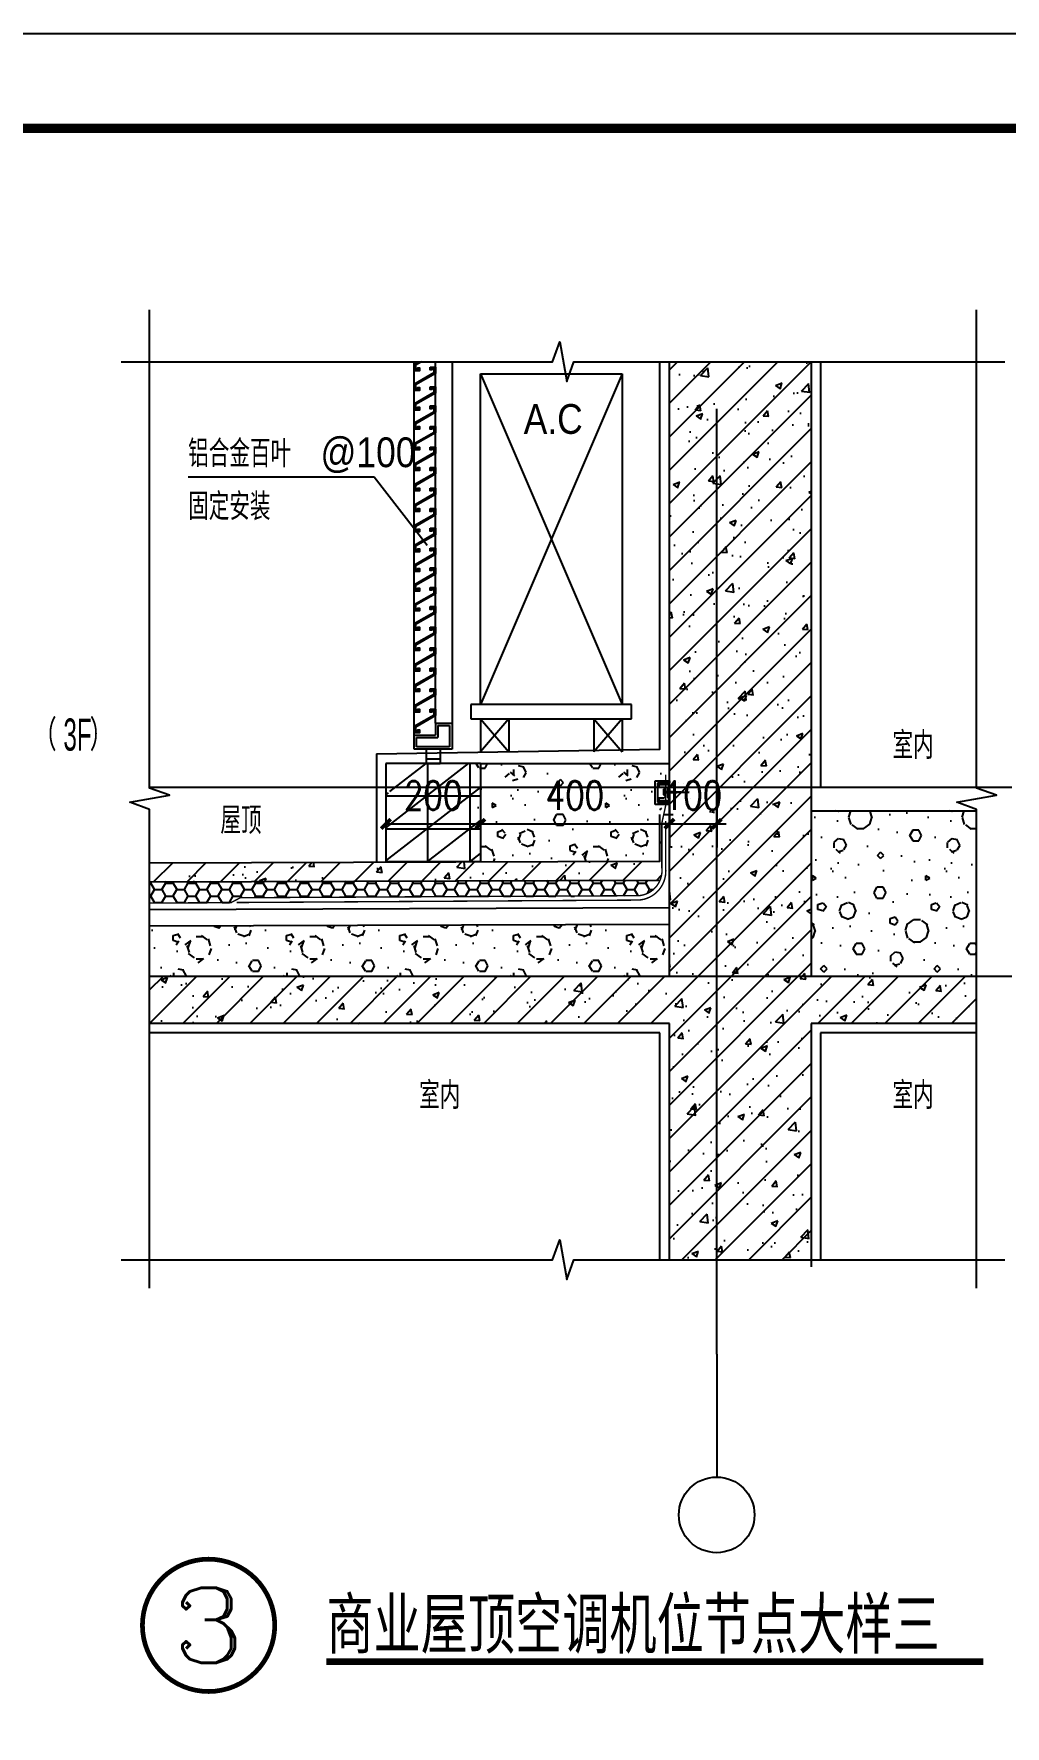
# Model space of a CAD drawing. Extents: x 718358 to 1668613, y -348838 to -159582.
# Drawn here: x 891777 to 893832, y -340538 to -336958 of the extents above; entities that cross this region are included whole.
import ezdxf
from ezdxf.enums import TextEntityAlignment as Align

# ---------------------------------------------------------------- set-up
doc = ezdxf.new("R2010")
doc.units = 0
doc.header["$LTSCALE"] = 1000
doc.linetypes.add('DASH', pattern=[0.35, 0.25, -0.1])
doc.linetypes.add('DOTE', pattern=[2.42, 2, -0.2, 0.02, -0.2])
for name, color, linetype in [('AXIS_TEXT', 7, 'Continuous'), ('PUB_TEXT', 10, 'Continuous'), ('建-可见线', 7, 'Continuous'), ('建-图例填充', 251, 'Continuous'), ('建-图框', 4, 'Continuous'), ('建-墙体', 2, 'Continuous'), ('建-尺寸', 73, 'Continuous'), ('建-引出', 3, 'Continuous'), ('建-房间名', 7, 'Continuous'), ('建-柱子', 6, 'Continuous'), ('建-空调及空调洞', 70, 'Continuous'), ('建-符号', 3, 'Continuous'), ('建-符号说明', 7, 'Continuous'), ('建-轴标', 3, 'Continuous'), ('建-轴网', 14, 'DOTE'), ('建-门窗', 4, 'Continuous')]:
    doc.layers.add(name, color=color, linetype=linetype)
doc.styles.add('_TCH_DIM', font='gt单线西文.shx', dxfattribs={"width": 0.8, "bigfont": 'gt单线中文.shx'})
doc.styles.add('_TCH_LABEL', font='COMPLEX', dxfattribs={"bigfont": 'GBCBIG'})
doc.styles.add('_TCH_SPACE', font='gt单线西文.shx', dxfattribs={"width": 0.8, "height": 5, "bigfont": 'gt单线中文.shx'})
doc.styles.add('COMPLEX', font='COMPLEX')
doc.styles.add('DIM_FONT', font='SIMPLEX.shx', dxfattribs={"width": 0.8, "bigfont": 'GBCBIG.shx'})
doc.styles.add('黑体字', font='simhei.ttf', dxfattribs={"width": 0.7})
doc.dimstyles.new('DIMN20', dxfattribs={"dimscale": 0.2, "dimtxt": 300, "dimasz": 100, "dimexe": 250, "dimexo": 300, "dimgap": 150, "dimtad": 1, "dimdec": 0, "dimzin": 0, "dimdsep": 46, "dimtxsty": 'DIM_FONT', "dimblk": 'ARCHTICK', "dimcen": 0.09, "dimdle": 1, "dimclrt": 7, "dimazin": 2, "dimtfac": 1, "dimtdec": 0, "dimtix": 1, "dimtmove": 2, "dimatfit": 3, "dimldrblk": 'ARCHTICK', "dimfxl": 1, "dimtolj": 1, "dimtzin": 0, "dimarcsym": 0})

# ---------------------------------------------------------------- blocks, each defined once
blk = doc.blocks.new('A$C1EB8728C')
for p, q in [((71.6, 50), (41.7, 50)), ((41.7, 50), (41.7, 45)), ((41.7, 45), (66.6, 45)), ((42.1, 36.6), (42.1, 41.6)), ((42.1, 41.6), (63.8, 41.6)), ((42.3, 36.6), (42.1, 36.6)), ((63.8, 36.6), (55.3, 36.6)), ((63.8, 41.6), (63.8, 36.6)), ((66.6, 45), (66.6, 5)), ((71.6, 0), (71.6, 50)), ((41.7, 5), (41.7, 0)), ((66.6, 5), (41.7, 5)), ((41.7, 0), (71.6, 0)), ((42.1, 8), (42.1, 13)), ((42.1, 13), (42.3, 13)), ((63.8, 8), (42.1, 8)), ((45.3, 16), (45.3, 33.6)), ((50.3, 31.6), (50.3, 18)), ((52.1, 32.1), (53.8, 32.1)), ((52.1, 20), (52.1, 32.1)), ((53.8, 20), (52.1, 20)), ((53.8, 32.1), (53.8, 20)), ((55.3, 13), (63.8, 13)), ((63.8, 13), (63.8, 8))]:
    blk.add_line(p, q)
at = {"ltscale": 0.0001}
for p in [(52.1, 27.8), (52.1, 24.2)]:
    blk.add_line(p, (0, 26), dxfattribs=at)
for centre, radius, start, end in [((42.3, 33.6), 3, 0, 90), ((55.3, 31.6), 5, 90, 180), ((42.3, 16), 3, 270, 0), ((55.3, 18), 5, 180, 270)]:
    blk.add_arc(centre, radius, start, end)
blk = doc.blocks.new('A$C79397209')
at = {"layer": '建-空调及空调洞'}
for p, q in [((0, 0), (-300, -700)), ((-300, 0), (0, -700)), ((-300, 0), (0, 0)), ((-300, -700), (-300, 0)), ((0, 0), (0, -700)), ((-320, -700), (-320, -730)), ((20, -700), (-320, -700)), ((0, -700), (-300, -700)), ((20, -730), (20, -700)), ((-320, -730), (20, -730)), ((-240, -730), (-300, -800)), ((-300, -730), (-240, -800)), ((-300, -730), (-300, -800)), ((-240, -730), (-240, -800)), ((-60, -730), (0, -800)), ((-60, -730), (-59.9, -800)), ((0, -730), (-59.9, -800)), ((0, -730), (0, -800))]:
    blk.add_line(p, q, dxfattribs=at)
at = {"layer": '建-空调及空调洞', "style": '_TCH_DIM', "width": 0.888889}
blk.add_text('A.C', height=63, dxfattribs=at).set_placement((-208.3, -127.2))
blk = doc.blocks.new('A$C3DF852A5')
for p, q in [((0, 60), (0, 850)), ((45, 85), (45, 850)), ((80, 850), (80, 85)), ((45, 85), (80, 85)), ((45, 85), (45, 60)), ((50, 80), (75, 80)), ((50, 80), (50, 55)), ((75, 80), (75, 35)), ((80, 85), (80, 30)), ((0, 30), (0, 60)), ((0, 60), (45, 60)), ((5, 35), (5, 55)), ((5, 55), (50, 55)), ((80, 30), (0, 30)), ((75, 35), (5, 35)), ((25, 30), (25, 0)), ((25, 10), (55, 10)), ((55, 30), (55, 0)), ((25, 0), (55, 0))]:
    blk.add_line(p, q)
blk.add_lwpolyline([(15.6, 850), (3, 842.7), (3, 834), (8, 834), (8, 837), (11, 837), (11, 831), (0, 831), (0, 844.5), (9.6, 850)])
for points in [[(34, 838.7), (45, 838.7), (45, 825.2), (3, 801), (3, 792.3), (8, 792.3), (8, 795.3), (11, 795.3), (11, 789.3), (0, 789.3), (0, 802.7), (42, 827), (42, 835.7), (37, 835.7), (37, 832.7), (34, 832.7)], [(34, 797), (45, 797), (45, 783.5), (3, 759.3), (3, 750.6), (8, 750.6), (8, 753.6), (11, 753.6), (11, 747.6), (0, 747.6), (0, 761), (42, 785.3), (42, 794), (37, 794), (37, 791), (34, 791)], [(34, 756.4), (45, 756.4), (45, 743), (3, 718.7), (3, 710), (8, 710), (8, 713), (11, 713), (11, 707), (0, 707), (0, 720.4), (42, 744.7), (42, 753.4), (37, 753.4), (37, 750.4), (34, 750.4)], [(34, 713), (45, 713), (45, 699.5), (3, 675.3), (3, 666.5), (8, 666.5), (8, 669.5), (11, 669.5), (11, 663.5), (0, 663.5), (0, 677), (42, 701.3), (42, 710), (37, 710), (37, 707), (34, 707)], [(34, 669.5), (45, 669.5), (45, 656.1), (3, 631.8), (3, 623.1), (8, 623.1), (8, 626.1), (11, 626.1), (11, 620.1), (0, 620.1), (0, 633.6), (42, 657.8), (42, 666.5), (37, 666.5), (37, 663.5), (34, 663.5)], [(34, 626.1), (45, 626.1), (45, 612.6), (3, 588.4), (3, 579.6), (8, 579.6), (8, 582.6), (11, 582.6), (11, 576.6), (0, 576.6), (0, 590.1), (42, 614.4), (42, 623.1), (37, 623.1), (37, 620.1), (34, 620.1)], [(34, 582.6), (45, 582.6), (45, 569.2), (3, 544.9), (3, 536.2), (8, 536.2), (8, 539.2), (11, 539.2), (11, 533.2), (0, 533.2), (0, 546.7), (42, 570.9), (42, 579.6), (37, 579.6), (37, 576.6), (34, 576.6)], [(34, 539.2), (45, 539.2), (45, 525.7), (3, 501.5), (3, 492.8), (8, 492.8), (8, 495.8), (11, 495.8), (11, 489.8), (0, 489.8), (0, 503.2), (42, 527.5), (42, 536.2), (37, 536.2), (37, 533.2), (34, 533.2)], [(34, 497.5), (45, 497.5), (45, 484), (3, 459.8), (3, 451), (8, 451), (8, 454), (11, 454), (11, 448), (0, 448), (0, 461.5), (42, 485.8), (42, 494.5), (37, 494.5), (37, 491.5), (34, 491.5)], [(34, 455.8), (45, 455.8), (45, 442.3), (3, 418.1), (3, 409.3), (8, 409.3), (8, 412.3), (11, 412.3), (11, 406.3), (0, 406.3), (0, 419.8), (42, 444), (42, 452.8), (37, 452.8), (37, 449.8), (34, 449.8)], [(34, 414.1), (45, 414.1), (45, 400.6), (3, 376.3), (3, 367.6), (8, 367.6), (8, 370.6), (11, 370.6), (11, 364.6), (0, 364.6), (0, 378.1), (42, 402.3), (42, 411.1), (37, 411.1), (37, 408.1), (34, 408.1)], [(34, 372.3), (45, 372.3), (45, 358.9), (3, 334.6), (3, 325.9), (8, 325.9), (8, 328.9), (11, 328.9), (11, 322.9), (0, 322.9), (0, 336.4), (42, 360.6), (42, 369.3), (37, 369.3), (37, 366.3), (34, 366.3)], [(34, 331.8), (45, 331.8), (45, 318.3), (3, 294.1), (3, 285.3), (8, 285.3), (8, 288.3), (11, 288.3), (11, 282.3), (0, 282.3), (0, 295.8), (42, 320), (42, 328.8), (37, 328.8), (37, 325.8), (34, 325.8)], [(34, 288.3), (45, 288.3), (45, 274.9), (3, 250.6), (3, 241.9), (8, 241.9), (8, 244.9), (11, 244.9), (11, 238.9), (0, 238.9), (0, 252.3), (42, 276.6), (42, 285.3), (37, 285.3), (37, 282.3), (34, 282.3)], [(34, 244.9), (45, 244.9), (45, 231.4), (3, 207.2), (3, 198.4), (8, 198.4), (8, 201.4), (11, 201.4), (11, 195.4), (0, 195.4), (0, 208.9), (42, 233.1), (42, 241.9), (37, 241.9), (37, 238.9), (34, 238.9)], [(34, 201.4), (45, 201.4), (45, 188), (3, 163.7), (3, 155), (8, 155), (8, 158), (11, 158), (11, 152), (0, 152), (0, 165.5), (42, 189.7), (42, 198.4), (37, 198.4), (37, 195.4), (34, 195.4)], [(34, 158), (45, 158), (45, 144.5), (3, 120.3), (3, 111.5), (8, 111.5), (8, 114.5), (11, 114.5), (11, 108.5), (0, 108.5), (0, 122), (42, 146.3), (42, 155), (37, 155), (37, 152), (34, 152)], [(34, 114.5), (45, 114.5), (45, 101.1), (3, 76.8), (3, 68.1), (8, 68.1), (8, 71.1), (11, 71.1), (11, 65.1), (0, 65.1), (0, 78.6), (42, 102.8), (42, 111.5), (37, 111.5), (37, 108.5), (34, 108.5)]]:
    blk.add_lwpolyline(points, close=True)
blk = doc.blocks.new('_AXISO')
blk.add_circle((0, 0), 0.5)
at = {"layer": 'AXIS_TEXT', "style": 'COMPLEX', "width": 1.041667}
blk.add_attdef('A', text='', height=0.56, dxfattribs=at).set_placement((-0.25, -0.28), (0.25, -0.28), align=Align.FIT)
blk = doc.blocks.new('_ArchTick')
at = {"color": 0, "linetype": 'ByBlock', "const_width": 0.4}
blk.add_lwpolyline([(-0.5, -0.5), (0.5, 0.5)], dxfattribs=at)
blk = doc.blocks.new('*D3432')
at = {"layer": 'Defpoints', "color": 0, "transparency": 16777216}
for p in [(892521.5, -338494.9), (892721.5, -338494.9), (892721.5, -338629.2)]:
    blk.add_point(p, dxfattribs=at)
at = {"layer": '建-尺寸', "color": 0, "lineweight": -2, "transparency": 16777216}
for p, q in [((892521.5, -338554.9), (892521.5, -338679.2)), ((892721.5, -338554.9), (892721.5, -338679.2)), ((892521.3, -338629.2), (892721.7, -338629.2))]:
    blk.add_line(p, q, dxfattribs=at)
at = {"layer": '建-尺寸', "color": 0, "lineweight": -2, "transparency": 16777216, "xscale": 20, "yscale": 20, "zscale": 20, "rotation": 180}
blk.add_blockref('_ArchTick', (892521.5, -338629.2), dxfattribs=at)
at = {"layer": '建-尺寸', "color": 0, "lineweight": -2, "transparency": 16777216, "xscale": 20, "yscale": 20, "zscale": 20}
blk.add_blockref('_ArchTick', (892721.5, -338629.2), dxfattribs=at)
at = {"layer": '建-尺寸', "color": 7, "transparency": 16777216, "insert": (892621.5, -338569.2), "char_height": 60, "attachment_point": 5, "style": 'DIM_FONT'}
blk.add_mtext('\\A1;200', dxfattribs=at)
blk = doc.blocks.new('*D3433')
at = {"layer": 'Defpoints', "color": 0, "transparency": 16777216}
for p in [(892721.5, -338494.9), (893121.5, -338494.9), (893121.5, -338629.2)]:
    blk.add_point(p, dxfattribs=at)
at = {"layer": '建-尺寸', "color": 0, "lineweight": -2, "transparency": 16777216}
for p, q in [((892721.5, -338554.9), (892721.5, -338679.2)), ((893121.5, -338554.9), (893121.5, -338679.2)), ((892721.3, -338629.2), (893121.7, -338629.2))]:
    blk.add_line(p, q, dxfattribs=at)
at = {"layer": '建-尺寸', "color": 0, "lineweight": -2, "transparency": 16777216, "xscale": 20, "yscale": 20, "zscale": 20, "rotation": 180}
blk.add_blockref('_ArchTick', (892721.5, -338629.2), dxfattribs=at)
at = {"layer": '建-尺寸', "color": 0, "lineweight": -2, "transparency": 16777216, "xscale": 20, "yscale": 20, "zscale": 20}
blk.add_blockref('_ArchTick', (893121.5, -338629.2), dxfattribs=at)
at = {"layer": '建-尺寸', "color": 7, "transparency": 16777216, "insert": (892921.5, -338569.2), "char_height": 60, "attachment_point": 5, "style": 'DIM_FONT'}
blk.add_mtext('\\A1;400', dxfattribs=at)
blk = doc.blocks.new('*D3434')
at = {"layer": 'Defpoints', "color": 0, "transparency": 16777216}
for p in [(893121.5, -338494.9), (893221.5, -338494.9), (893221.5, -338629.2)]:
    blk.add_point(p, dxfattribs=at)
at = {"layer": '建-尺寸', "color": 0, "lineweight": -2, "transparency": 16777216}
for p, q in [((893121.5, -338554.9), (893121.5, -338679.2)), ((893221.5, -338554.9), (893221.5, -338679.2)), ((893121.5, -338629.2), (893101.5, -338629.2)), ((893121.5, -338629.2), (893221.5, -338629.2)), ((893221.5, -338629.2), (893241.5, -338629.2))]:
    blk.add_line(p, q, dxfattribs=at)
at = {"layer": '建-尺寸', "color": 0, "lineweight": -2, "transparency": 16777216, "xscale": 20, "yscale": 20, "zscale": 20}
blk.add_blockref('_ArchTick', (893121.5, -338629.2), dxfattribs=at)
at = {"layer": '建-尺寸', "color": 0, "lineweight": -2, "transparency": 16777216, "xscale": 20, "yscale": 20, "zscale": 20, "rotation": 180}
blk.add_blockref('_ArchTick', (893221.5, -338629.2), dxfattribs=at)
at = {"layer": '建-尺寸', "color": 7, "transparency": 16777216, "insert": (893171.5, -338569.2), "char_height": 60, "attachment_point": 5, "style": 'DIM_FONT'}
blk.add_mtext('\\A1;100', dxfattribs=at)

msp = doc.modelspace()

# ---------------------------------------------------------------- hatches: boundary and pattern name
at = {"layer": '建-图例填充'}
h = msp.add_hatch(dxfattribs=at)
h.set_pattern_fill('钢筋混凝土', color=256, scale=20, style=0)
h.set_pattern_definition([(45, (0, 0), (-35.355339, 35.355339), []), (50, (0, 0), (143.452037, -12.550427), [15, -165]), (355, (0, 0), (-27.750267, 150.438427), [12, -132]), (100.4514, (11.95, -1.05), (115.701876, 137.887908), [12.748038, -140.228422]), (46.1842, (0, 40), (213.44821, -33.103803), [22.5, -247.5]), (96.6356, (17.79, 37.24), (186.93254, 194.823574), [19.12206, -210.3426]), (351.1842, (0, 40), (186.93239, 194.82372), [18, -198]), (21, (20, 30), (119.38141, -80.523778), [15, -165]), (326, (20, 30), (48.663066, 145.03001), [12, -132]), (71.4514, (29.95, 23.29), (168.044526, 64.5061), [12.748038, -140.228422]), (37.5, (0, 0), (2.431971, 66.5787708), [0, -130.4, 0, -134, 0, -132.5]), (7.5, (0, 0), (52.6139075, 78.8823424), [0, -76.4, 0, -127.4, 0, -50.5]), (327.5, (-44.6, 0), (106.7644872, -4.5109743), [0, -50, 0, -156, 0, -207]), (317.5, (-64.6, 0), (116.637234, 20.0209965), [0, -65, 0, -103.6, 0, -147])])
h.paths.add_polyline_path([(893421.5, -337651.4), (893121.5, -337651.4), (893121.5, -338951.4), (892021.5, -338951.4), (892021.5, -339051.4), (893121.5, -339051.4), (893121.5, -339551.4), (893421.5, -339551.4), (893421.5, -339051.4), (893771.5, -339051.4), (893771.5, -338951.4), (893421.5, -338951.4)])
h = msp.add_hatch(dxfattribs=at)
h.set_pattern_fill('空心砖', color=256, scale=20, style=0)
h.set_pattern_definition([(0, (0, -50), (0, 70), []), (37.875, (80, -50), (-33.9230555, 43.6153314), []), (90, (80, -50), (-90, 6e-15), [])])
h.paths.add_polyline_path([(892521.5, -338709.9), (892721.5, -338709.3), (892721.5, -338501.4), (892521.5, -338501.4), (892521.5, -338560.6), (892563.1, -338562), (892521.5, -338563.5)])
h = msp.add_hatch(dxfattribs=at)
h.set_pattern_fill('加气混凝土', color=256, scale=20, style=0)
h.set_pattern_definition([(0, (62.8, -123.2), (120, 240), [0, -240]), (0, (-77.6, -155.6), (120, 240), [0, -240]), (0, (0.4, -158), (120, 240), [0, -240]), (0, (85.6, -87.2), (120, 240), [0, -240]), (0, (-14, -170), (120, 240), [0, -240]), (0, (109.6, 64), (120, 240), [0, -240]), (0, (36.4, 44.8), (120, 240), [0, -240]), (0, (74.8, 14.8), (120, 240), [0, -240]), (0, (-120.8, 10), (120, 240), [0, -240]), (0, (-3.2, -0.8), (120, 240), [0, -240]), (0, (-48.8, -62), (120, 240), [0, -240]), (0, (-46.4, -152), (120, 240), [0, -240]), (0, (43.6, -161.6), (120, 240), [0, -240]), (0, (109.6, -56), (120, 240), [0, -240]), (0, (-114.8, -93.2), (120, 240), [0, -240]), (0, (-94.4, -52.4), (120, 240), [0, -240]), (0, (-0.8, -69.2), (120, 240), [0, -240]), (0, (-34.4, -104), (120, 240), [0, -240]), (0, (-53.6, -24.8), (120, 240), [0, -240]), (0, (-23.6, 65.2), (120, 240), [0, -240]), (0, (-105.2, -143.6), (120, 240), [0, -240]), (0, (26.8, 16), (120, 240), [0, -240]), (0, (-84.8, 19.6), (120, 240), [0, -240]), (0, (-104, 50.8), (120, 240), [0, -240]), (130.601294, (94.859, -11.143), (-599.99999337, 720.00000315), [10.53662, -4414.8444]), (18.434949, (77.716, -6.57), (599.9999978, 239.9999982), [10.842096, -1507.05116]), (90, (77.72, -16.86), (120, 240), [10.285714, -469.71426]), (161.565051, (88.002, -20.286), (-600.000003, 239.9999821), [10.842096, -1507.05116]), (53.1301023, (88, -20.286), (120.0000002, 240), [11.42857, -1188.5714]), (135, (97.145, -142.57), (-120.0000145, 239.999984), [9.697464, -669.12504]), (45, (83.43, -142.57), (119.999999, 239.999999), [9.697464, -669.12504]), (135, (90.29, -149.43), (-120.0000145, 239.999984), [9.697464, -669.12504]), (45, (90.29, -149.43), (119.999999, 239.999999), [9.697464, -669.12504]), (116.56505, (-18.28, 18.57), (-2e-05, 479.999987), [12.77753, -255.5506]), (180, (-24, 30), (-120, 240), [13.714286, -226.2857]), (63.43495, (-43.43, 18.57), (1e-06, 480), [12.77753, -255.5506]), (116.56505, (-37.71, 7.14), (-2e-05, 479.999987), [12.77753, -255.5506]), (0, (-37.71, 7.14), (120, 240), [13.714286, -226.2857]), (63.43495, (-24, 7.14), (1e-06, 480), [12.77753, -255.5506]), (107.102728, (72.002, -62.571), (-359.99998624, 1200.00000194), [15.54454, -6513.161]), (143.972626, (67.43, -47.714), (-2279.9999711, 1679.9999981), [15.54454, -3248.808]), (180, (54.86, -38.57), (-120, 240), [14.85714, -225.14284]), (36.0273733, (27.43, -47.714), (2279.99998315, 1679.9999819), [15.54454, -3248.808]), (71.565051, (22.86, -61.43), (360.0000018, 1199.999998), [14.456126, -1503.43712]), (107.102728, (27.431, -76.286), (-359.99998624, 1200.00000194), [15.54454, -6513.161]), (143.972626, (40.002, -85.429), (-2279.9999711, 1679.9999981), [15.54454, -3248.808]), (0, (40, -85.43), (120, 240), [14.85714, -225.14284]), (36.0273733, (54.86, -85.429), (2279.99998315, 1679.9999819), [15.54454, -3248.808]), (71.565051, (67.43, -76.286), (360.0000018, 1199.999998), [14.456126, -1503.43712]), (150.255118, (74.288, 49.43), (-360.00000085, 239.999997), [9.21401, -1925.72784]), (90, (66.29, 44.86), (120, 240), [9.14286, -470.8571]), (29.7448813, (66.288, 44.857), (360.0000002, 239.9999989), [9.21401, -1925.72784]), (116.56505, (18.29, -120.86), (-2e-05, 479.999987), [12.77753, -255.5506]), (168.690067, (12.573, -109.429), (-1080.0000008, 239.999994), [11.6549, -2435.8742]), (41.1859251, (-7.998, -115.143), (2999.99998182, 2639.99997692), [12.14874, -5090.3208]), (90, (-8, -126.57), (120, 240), [11.42857, -468.5714]), (138.814074, (1.145, -134.571), (-2999.99994668, 2640.00001681), [12.14874, -5090.3208]), (16.6992442, (1.145, -134.571), (3959.9999702, 1199.99998743), [11.93178, -4999.415]), (60.9453959, (12.573, -131.143), (119.99999968, 239.99999788), [11.766434, -4930.1358]), (109.983106, (-82.284, -20.286), (-600.00000226, 1679.99999555), [13.3768, -5604.879]), (155.556045, (-86.855, -7.714), (-1560.00000595, 719.99998504), [13.809194, -5786.0526]), (24.4439547, (-111.998, -7.714), (1560.00000078, 719.99999654), [13.809194, -5786.0526]), (70.0168934, (-116.569, -20.286), (600.00000181, 1679.99999583), [13.3768, -5604.879]), (109.983106, (-111.998, -32.857), (-600.00000226, 1679.99999555), [13.3768, -5604.879]), (160.016893, (-99.426, -37.429), (-600.00000035, 239.99998907), [13.3768, -2795.751]), (19.9831065, (-99.426, -37.429), (599.9999967, 239.9999996), [13.3768, -2795.751]), (70.0168934, (-86.855, -32.857), (600.00000181, 1679.99999583), [13.3768, -5604.879]), (122.005383, (6.86, -42), (-120.0000161, 239.99998775), [10.78169, -2253.3736]), (18.434949, (-9.14, -36.286), (599.9999978, 239.9999982), [10.842096, -1507.05116]), (90, (-9.14, -46.57), (120, 240), [10.285714, -469.71426]), (161.565051, (1.145, -50), (-600.000003, 239.9999821), [10.842096, -1507.05116]), (54.4623222, (1.145, -50), (839.99999878, 1199.9999982), [9.83123, -4119.2846]), (116.56505, (-62.86, -100.29), (-2e-05, 479.999987), [12.77753, -255.5506]), (180, (-68.57, -88.86), (-120, 240), [12.57143, -227.42856]), (59.0362434, (-87.998, -100.286), (120.0000004, 239.99999884), [13.32789, -2785.5288]), (120.963756, (-81.14, -111.714), (-120.0000164, 239.999989), [13.32789, -2785.5288]), (0, (-81.14, -111.71), (120, 240), [12.57143, -227.42856]), (63.43495, (-68.57, -111.71), (1e-06, 480), [12.77753, -255.5506])])
h.paths.add_polyline_path([(893111.2, -338601.4), (893113.5, -338591), (893113.5, -338588.1), (893091.6, -338588.1), (893091.6, -338538.1), (893113.5, -338538.1), (893113.5, -338524.9), (893113.5, -338501.4), (892713.5, -338501.4), (892713.5, -338601.4)])
h.paths.add_polyline_path([(892713.5, -338709.3), (893101.5, -338708), (893101.5, -338609.6), (893109.4, -338609.6), (893111.2, -338601.4), (892713.5, -338601.4)])
h = msp.add_hatch(dxfattribs=at)
h.set_pattern_fill('钢筋混凝土', color=256, scale=20, style=0)
h.set_pattern_definition([(45, (-8, 0), (-35.355339, 35.355339), []), (50, (-8, 0), (143.452037, -12.550427), [15, -165]), (355, (-8, 0), (-27.750267, 150.438427), [12, -132]), (100.4514, (3.96, -1.05), (115.701876, 137.887908), [12.748038, -140.228422]), (46.1842, (-8, 40), (213.44821, -33.103803), [22.5, -247.5]), (96.6356, (9.79, 37.24), (186.93254, 194.823574), [19.12206, -210.3426]), (351.1842, (-8, 40), (186.93239, 194.82372), [18, -198]), (21, (12, 30), (119.38141, -80.523778), [15, -165]), (326, (12, 30), (48.663066, 145.03001), [12, -132]), (71.4514, (21.95, 23.29), (168.044526, 64.5061), [12.748038, -140.228422]), (37.5, (-8, 0), (2.431971, 66.5787708), [0, -130.4, 0, -134, 0, -132.5]), (7.5, (-8, 0), (52.6139075, 78.8823424), [0, -76.4, 0, -127.4, 0, -50.5]), (327.5, (-52.6, 0), (106.7644872, -4.5109743), [0, -50, 0, -156, 0, -207]), (317.5, (-72.6, 0), (116.637234, 20.0209965), [0, -65, 0, -103.6, 0, -147])])
h.paths.add_polyline_path([(892013.5, -338711.6), (892013.5, -338751.6), (893101.9, -338748.1, 0.122557), (893105.5, -338722.5), (893105.5, -338577.5), (893109.4, -338559.6), (893101.5, -338559.6), (893101.5, -338708), (892713.5, -338709.3), (892713.5, -338709.6), (892613.5, -338709.6)])
h = msp.add_hatch(dxfattribs=at)
h.set_pattern_fill('加气混凝土', color=256, scale=20, style=0)
h.set_pattern_definition([(0, (1058300.31, -213157.14), (120, 240), [0, -240]), (0, (1058159.91, -213189.54), (120, 240), [0, -240]), (0, (1058237.91, -213191.94), (120, 240), [0, -240]), (0, (1058323.11, -213121.14), (120, 240), [0, -240]), (0, (1058223.51, -213203.94), (120, 240), [0, -240]), (0, (1058347.11, -212969.94), (120, 240), [0, -240]), (0, (1058273.91, -212989.14), (120, 240), [0, -240]), (0, (1058312.31, -213019.14), (120, 240), [0, -240]), (0, (1058116.71, -213023.94), (120, 240), [0, -240]), (0, (1058234.31, -213034.74), (120, 240), [0, -240]), (0, (1058188.71, -213095.94), (120, 240), [0, -240]), (0, (1058191.11, -213185.94), (120, 240), [0, -240]), (0, (1058281.11, -213195.54), (120, 240), [0, -240]), (0, (1058347.11, -213089.94), (120, 240), [0, -240]), (0, (1058122.71, -213127.14), (120, 240), [0, -240]), (0, (1058143.11, -213086.34), (120, 240), [0, -240]), (0, (1058236.71, -213103.14), (120, 240), [0, -240]), (0, (1058203.11, -213137.94), (120, 240), [0, -240]), (0, (1058183.91, -213058.74), (120, 240), [0, -240]), (0, (1058213.91, -212968.74), (120, 240), [0, -240]), (0, (1058132.31, -213177.54), (120, 240), [0, -240]), (0, (1058264.31, -213017.94), (120, 240), [0, -240]), (0, (1058152.71, -213014.34), (120, 240), [0, -240]), (0, (1058133.51, -212983.14), (120, 240), [0, -240]), (130.601294, (1058332.371, -213045.086), (-599.9999934, 720.00000315), [10.53662, -4414.8444]), (18.434949, (1058315.23, -213040.515), (599.999998, 239.999998), [10.8421, -1507.05116]), (90, (1058315.23, -213050.8), (120, 240), [10.2857, -469.71426]), (161.56505, (1058325.514, -213054.23), (-600.000003, 239.999982), [10.8421, -1507.05116]), (53.130102, (1058325.514, -213054.23), (120, 240), [11.42857, -1188.5714]), (135, (1058334.66, -213176.515), (-120.000015, 239.999984), [9.69746, -669.12504]), (45, (1058320.94, -213176.515), (120, 240), [9.69746, -669.12504]), (135, (1058327.8, -213183.37), (-120.000015, 239.999984), [9.69746, -669.12504]), (45, (1058327.8, -213183.37), (120, 240), [9.69746, -669.12504]), (116.56505, (1058219.23, -213015.37), (-2e-05, 479.99999), [12.77753, -255.5506]), (180, (1058213.51, -213003.94), (-120, 240), [13.7143, -226.2857]), (63.43495, (1058194.09, -213015.37), (1e-06, 480), [12.77753, -255.5506]), (116.56505, (1058199.8, -213026.8), (-2e-05, 479.99999), [12.77753, -255.5506]), (0, (1058199.8, -213026.8), (120, 240), [13.7143, -226.2857]), (63.43495, (1058213.51, -213026.8), (1e-06, 480), [12.77753, -255.5506]), (107.102728, (1058309.514, -213096.515), (-359.99998624, 1200.00000194), [15.54454, -6513.161]), (143.972626, (1058304.943, -213081.657), (-2279.9999711, 1679.9999981), [15.54454, -3248.808]), (180, (1058292.37, -213072.51), (-120, 240), [14.85714, -225.14284]), (36.027373, (1058264.943, -213081.657), (2279.9999832, 1679.9999819), [15.54454, -3248.808]), (71.565051, (1058260.37, -213095.37), (360.000002, 1199.999998), [14.45613, -1503.43712]), (107.102728, (1058264.943, -213110.229), (-359.99998624, 1200.00000194), [15.54454, -6513.161]), (143.972626, (1058277.514, -213119.372), (-2279.9999711, 1679.9999981), [15.54454, -3248.808]), (0, (1058277.51, -213119.37), (120, 240), [14.85714, -225.14284]), (36.027373, (1058292.371, -213119.372), (2279.9999832, 1679.9999819), [15.54454, -3248.808]), (71.565051, (1058304.943, -213110.23), (360.000002, 1199.999998), [14.45613, -1503.43712]), (150.255118, (1058311.8, -212984.515), (-360.000001, 239.999997), [9.214, -1925.72784]), (90, (1058303.8, -212989.09), (120, 240), [9.14286, -470.8571]), (29.744881, (1058303.8, -212989.086), (360, 239.999999), [9.214, -1925.72784]), (116.56505, (1058255.8, -213154.8), (-2e-05, 479.99999), [12.77753, -255.5506]), (168.690067, (1058250.086, -213143.372), (-1080.0000008, 239.999994), [11.6549, -2435.8742]), (41.185925, (1058229.514, -213149.086), (2999.9999818, 2639.9999769), [12.14874, -5090.3208]), (90, (1058229.51, -213160.51), (120, 240), [11.42857, -468.5714]), (138.814074, (1058238.657, -213168.515), (-2999.9999467, 2640.0000168), [12.14874, -5090.3208]), (16.699244, (1058238.657, -213168.515), (3959.9999702, 1199.9999874), [11.93178, -4999.415]), (60.945396, (1058250.086, -213165.086), (119.9999997, 239.9999979), [11.76643, -4930.1358]), (109.983106, (1058155.228, -213054.229), (-600.00000226, 1679.99999555), [13.3768, -5604.879]), (155.556045, (1058150.657, -213041.657), (-1560.00000595, 719.99998504), [13.8092, -5786.0526]), (24.4439547, (1058125.514, -213041.657), (1560.0000008, 719.99999654), [13.8092, -5786.0526]), (70.0168934, (1058120.943, -213054.229), (600.0000018, 1679.99999583), [13.3768, -5604.879]), (109.983106, (1058125.514, -213066.8), (-600.00000226, 1679.99999555), [13.3768, -5604.879]), (160.016893, (1058138.086, -213071.372), (-600.0000004, 239.999989), [13.3768, -2795.751]), (19.983107, (1058138.086, -213071.372), (599.9999967, 239.9999996), [13.3768, -2795.751]), (70.0168934, (1058150.657, -213066.8), (600.0000018, 1679.99999583), [13.3768, -5604.879]), (122.005383, (1058244.371, -213075.943), (-120.000016, 239.9999877), [10.7817, -2253.3736]), (18.434949, (1058228.37, -213070.23), (599.999998, 239.999998), [10.8421, -1507.05116]), (90, (1058228.37, -213080.51), (120, 240), [10.2857, -469.71426]), (161.56505, (1058238.657, -213083.943), (-600.000003, 239.999982), [10.8421, -1507.05116]), (54.462322, (1058238.657, -213083.943), (839.9999988, 1199.9999982), [9.83123, -4119.2846]), (116.56505, (1058174.66, -213134.23), (-2e-05, 479.99999), [12.77753, -255.5506]), (180, (1058168.94, -213122.8), (-120, 240), [12.57143, -227.42856]), (59.036243, (1058149.514, -213134.229), (120.0000004, 239.9999988), [13.3279, -2785.5288]), (120.963756, (1058156.371, -213145.657), (-120.0000164, 239.999989), [13.3279, -2785.5288]), (0, (1058156.37, -213145.66), (120, 240), [12.57143, -227.42856]), (63.43495, (1058168.94, -213145.66), (1e-06, 480), [12.77753, -255.5506])])
h.paths.add_polyline_path([(893421.5, -338601.4), (893771.5, -338601.4), (893771.5, -338951.4), (893421.5, -338951.4)])
h = msp.add_hatch(dxfattribs=at)
h.set_pattern_fill('HONEY', color=256, scale=10, style=0)
h.set_pattern_definition([(0, (-7.998, 0), (23.8125, 13.74815), [15.875, -31.75]), (120, (-7.998, 0), (-23.81249716, 13.74815493), [15.875, -31.75]), (60, (-7.998, 0), (2.84e-06, 27.49630493), [-31.75, 15.875])])
edge = h.paths.add_edge_path()
edge.add_line((892021.5, -338751.6), (892021.5, -338796.8))
edge.add_line((892021.5, -338796.8), (892193.7, -338796))
edge.add_line((892193.7, -338796), (892213.6, -338785.5))
edge.add_line((892213.6, -338785.5), (893056.7, -338781.2))
edge.add_arc((893052.5, -338728.1), 53.3, 274.5912, 337.9726)
edge.add_line((893101.9, -338748.1), (892021.5, -338751.6))
h = msp.add_hatch(dxfattribs=at)
h.set_pattern_fill('加气混凝土', color=256, scale=20, style=0)
h.set_pattern_definition([(0, (62.8, -73.2), (120, 240), [0, -240]), (0, (-77.6, -105.6), (120, 240), [0, -240]), (0, (0.4, -108), (120, 240), [0, -240]), (0, (85.6, -37.2), (120, 240), [0, -240]), (0, (-14, -120), (120, 240), [0, -240]), (0, (109.6, 114), (120, 240), [0, -240]), (0, (36.4, 94.8), (120, 240), [0, -240]), (0, (74.8, 64.8), (120, 240), [0, -240]), (0, (-120.8, 60), (120, 240), [0, -240]), (0, (-3.2, 49.2), (120, 240), [0, -240]), (0, (-48.8, -12), (120, 240), [0, -240]), (0, (-46.4, -102), (120, 240), [0, -240]), (0, (43.6, -111.6), (120, 240), [0, -240]), (0, (109.6, -6), (120, 240), [0, -240]), (0, (-114.8, -43.2), (120, 240), [0, -240]), (0, (-94.4, -2.4), (120, 240), [0, -240]), (0, (-0.8, -19.2), (120, 240), [0, -240]), (0, (-34.4, -54), (120, 240), [0, -240]), (0, (-53.6, 25.2), (120, 240), [0, -240]), (0, (-23.6, 115.2), (120, 240), [0, -240]), (0, (-105.2, -93.6), (120, 240), [0, -240]), (0, (26.8, 66), (120, 240), [0, -240]), (0, (-84.8, 69.6), (120, 240), [0, -240]), (0, (-104, 100.8), (120, 240), [0, -240]), (130.601294, (94.859, 38.857), (-599.99999337, 720.00000315), [10.53662, -4414.8444]), (18.434949, (77.716, 43.43), (599.9999978, 239.9999982), [10.842096, -1507.05116]), (90, (77.72, 33.14), (120, 240), [10.285714, -469.71426]), (161.565051, (88.002, 29.714), (-600.000003, 239.9999821), [10.842096, -1507.05116]), (53.1301023, (88, 29.714), (120.0000002, 240), [11.42857, -1188.5714]), (135, (97.145, -92.57), (-120.0000145, 239.999984), [9.697464, -669.12504]), (45, (83.43, -92.57), (119.999999, 239.999999), [9.697464, -669.12504]), (135, (90.29, -99.43), (-120.0000145, 239.999984), [9.697464, -669.12504]), (45, (90.29, -99.43), (119.999999, 239.999999), [9.697464, -669.12504]), (116.56505, (-18.28, 68.57), (-2e-05, 479.999987), [12.77753, -255.5506]), (180, (-24, 80), (-120, 240), [13.714286, -226.2857]), (63.43495, (-43.43, 68.57), (1e-06, 480), [12.77753, -255.5506]), (116.56505, (-37.71, 57.14), (-2e-05, 479.999987), [12.77753, -255.5506]), (0, (-37.71, 57.14), (120, 240), [13.714286, -226.2857]), (63.43495, (-24, 57.14), (1e-06, 480), [12.77753, -255.5506]), (107.102728, (72.002, -12.571), (-359.99998624, 1200.00000194), [15.54454, -6513.161]), (143.972626, (67.43, 2.286), (-2279.9999711, 1679.9999981), [15.54454, -3248.808]), (180, (54.86, 11.43), (-120, 240), [14.85714, -225.14284]), (36.0273733, (27.43, 2.286), (2279.99998315, 1679.9999819), [15.54454, -3248.808]), (71.565051, (22.86, -11.43), (360.0000018, 1199.999998), [14.456126, -1503.43712]), (107.102728, (27.431, -26.286), (-359.99998624, 1200.00000194), [15.54454, -6513.161]), (143.972626, (40.002, -35.429), (-2279.9999711, 1679.9999981), [15.54454, -3248.808]), (0, (40, -35.43), (120, 240), [14.85714, -225.14284]), (36.0273733, (54.86, -35.429), (2279.99998315, 1679.9999819), [15.54454, -3248.808]), (71.565051, (67.43, -26.286), (360.0000018, 1199.999998), [14.456126, -1503.43712]), (150.255118, (74.288, 99.43), (-360.00000085, 239.999997), [9.21401, -1925.72784]), (90, (66.29, 94.86), (120, 240), [9.14286, -470.8571]), (29.7448813, (66.288, 94.857), (360.0000002, 239.9999989), [9.21401, -1925.72784]), (116.56505, (18.29, -70.86), (-2e-05, 479.999987), [12.77753, -255.5506]), (168.690067, (12.573, -59.429), (-1080.0000008, 239.999994), [11.6549, -2435.8742]), (41.1859251, (-7.998, -65.143), (2999.99998182, 2639.99997692), [12.14874, -5090.3208]), (90, (-8, -76.57), (120, 240), [11.42857, -468.5714]), (138.814074, (1.145, -84.571), (-2999.99994668, 2640.00001681), [12.14874, -5090.3208]), (16.6992442, (1.145, -84.571), (3959.9999702, 1199.99998743), [11.93178, -4999.415]), (60.9453959, (12.573, -81.143), (119.99999968, 239.99999788), [11.766434, -4930.1358]), (109.983106, (-82.284, 29.714), (-600.00000226, 1679.99999555), [13.3768, -5604.879]), (155.556045, (-86.855, 42.286), (-1560.00000595, 719.99998504), [13.809194, -5786.0526]), (24.4439547, (-111.998, 42.286), (1560.00000078, 719.99999654), [13.809194, -5786.0526]), (70.0168934, (-116.569, 29.714), (600.00000181, 1679.99999583), [13.3768, -5604.879]), (109.983106, (-111.998, 17.143), (-600.00000226, 1679.99999555), [13.3768, -5604.879]), (160.016893, (-99.426, 12.571), (-600.00000035, 239.99998907), [13.3768, -2795.751]), (19.9831065, (-99.426, 12.571), (599.9999967, 239.9999996), [13.3768, -2795.751]), (70.0168934, (-86.855, 17.143), (600.00000181, 1679.99999583), [13.3768, -5604.879]), (122.005383, (6.86, 8), (-120.0000161, 239.99998775), [10.78169, -2253.3736]), (18.434949, (-9.14, 13.714), (599.9999978, 239.9999982), [10.842096, -1507.05116]), (90, (-9.14, 3.43), (120, 240), [10.285714, -469.71426]), (161.565051, (1.145, 0), (-600.000003, 239.9999821), [10.842096, -1507.05116]), (54.4623222, (1.145, 0), (839.99999878, 1199.9999982), [9.83123, -4119.2846]), (116.56505, (-62.86, -50.29), (-2e-05, 479.999987), [12.77753, -255.5506]), (180, (-68.57, -38.86), (-120, 240), [12.57143, -227.42856]), (59.0362434, (-87.998, -50.286), (120.0000004, 239.99999884), [13.32789, -2785.5288]), (120.963756, (-81.14, -61.714), (-120.0000164, 239.999989), [13.32789, -2785.5288]), (0, (-81.14, -61.71), (120, 240), [12.57143, -227.42856]), (63.43495, (-68.57, -61.71), (1e-06, 480), [12.77753, -255.5506])])
h.paths.add_polyline_path([(892021.5, -338844.9), (892021.5, -338951.4), (893113.5, -338951.4), (893113.5, -338841.2)])

# ---------------------------------------------------------------- linework, layer by layer
at = {"layer": '建-可见线'}
for p, q in [((892501.5, -338481.4), (892501.5, -338710)), ((893109.5, -338609.6, 0), (893129.5, -338609.6, 0)), ((892021.5, -338751.6, 0), (893101.9, -338748.1)), ((892021.5, -338810.1, 0), (893121.5, -338806.3)), ((892021.5, -338844.9, 0), (893121.5, -338841.2)), ((893101.5, -339071.4), (892021.5, -339071.4)), ((893101.5, -339551.4), (893101.5, -339071.4)), ((893771.5, -339071.4), (893441.5, -339071.4)), ((893441.5, -339071.4), (893441.5, -339551.4))]:
    msp.add_line(p, q, dxfattribs=at)
for points in [[(892501.5, -338481.4), (893101.5, -338471.4), (893101.5, -337651.4)], [(893441.5, -337651.4), (893441.5, -338551.4), (893771.5, -338551.4)]]:
    msp.add_lwpolyline(points, dxfattribs=at)
at = {"layer": '建-可见线', "linetype": 'DASH', "ltscale": 0.1, "const_width": 3, "elevation": 0}
for points in [[(893113.5, -338524.9), (893113.5, -338591), (893105.5, -338627.5), (893105.5, -338722.5, -0.421029), (893056.7, -338781.2), (892213.6, -338785.5), (892193.7, -338796), (892021.5, -338796.8)], [(893113.5, -338622.9), (893113.5, -338722.5, -0.425737), (893056.8, -338790.5), (892205.5, -338795.7)]]:
    msp.add_lwpolyline(points, format="xyb", dxfattribs=at)
at = {"layer": '建-可见线', "elevation": 0}
msp.add_lwpolyline([(892021.5, -338711.6), (893101.5, -338708), (893101.5, -338609.6)], dxfattribs=at)
at = {"layer": '建-图框'}
msp.add_lwpolyline([(885687.9, -348837.6), (902507.9, -348837.6), (902507.9, -336957.6), (885687.9, -336957.6)], close=True, dxfattribs=at)
at = {"layer": '建-图框', "const_width": 20}
msp.add_lwpolyline([(886187.9, -348637.6), (902307.9, -348637.6), (902307.9, -337157.6), (886187.9, -337157.6)], close=True, dxfattribs=at)
at = {"layer": '建-墙体'}
for p, q in [((892521.5, -338501.4), (892521.5, -338709.6)), ((892721.5, -338501.4), (892521.5, -338501.4)), ((892721.5, -338501.4), (893121.5, -338501.4)), ((892721.5, -338501.4), (892721.5, -338709.6)), ((893421.5, -338601.4), (893771.5, -338601.4)), ((892721.5, -338709.6), (892521.5, -338709.6))]:
    msp.add_line(p, q, dxfattribs=at)
at = {"layer": '建-引出'}
for p, q in [((892496.5, -337895.5), (892103.2, -337895.5)), ((892608.9, -338040.2), (892496.5, -337895.5))]:
    msp.add_line(p, q, dxfattribs=at)
at = {"layer": '建-柱子'}
for p, q in [((893121.5, -338951.4), (893121.5, -337651.4)), ((893421.5, -337651.4), (893421.5, -338951.4)), ((892021.5, -338951.4), (893121.5, -338951.4)), ((893421.5, -338951.4), (893771.5, -338951.4)), ((893121.5, -339051.4), (892021.5, -339051.4)), ((893121.5, -339551.4), (893121.5, -339051.4)), ((893771.5, -339051.4), (893421.5, -339051.4)), ((893421.5, -339051.4), (893421.5, -339566.5))]:
    msp.add_line(p, q, dxfattribs=at)
at = {"layer": '建-符号'}
for points in [[(892021.5, -339611.4), (892021.5, -338598.9), (891979.5, -338583.6), (892063.5, -338568.8), (892021.5, -338553.9), (892021.5, -337541.4)], [(893771.5, -339611.4), (893771.5, -338598.9), (893729.5, -338583.6), (893813.5, -338568.8), (893771.5, -338553.9), (893771.5, -337541.4)], [(891961.5, -337651.4), (892874, -337651.4), (892889.3, -337609.4), (892904.1, -337693.4), (892919, -337651.4), (893831.5, -337651.4)], [(891961.5, -339551.4), (892874, -339551.4), (892889.3, -339509.4), (892904.1, -339593.4), (892919, -339551.4), (893831.5, -339551.4)]]:
    msp.add_lwpolyline(points, dxfattribs=at)
at = {"layer": '建-符号', "const_width": 10}
msp.add_lwpolyline([(892286.4, -340325.1, 1), (892006.4, -340325.1, 1)], format="xyb", close=True, dxfattribs=at)
at = {"layer": '建-符号', "const_width": 14}
msp.add_lwpolyline([(892395.6, -340401.7), (893785.6, -340401.7)], dxfattribs=at)
at = {"layer": '建-轴标'}
msp.add_line((893221.5, -339751.4), (893221.5, -340011.4), dxfattribs=at)
at = {"layer": '建-轴网', "linetype": 'DOTE'}
for p, q in [((892021.5, -338551.4), (893845.7, -338551.4)), ((892021.5, -338951.4), (893845.7, -338951.4))]:
    msp.add_line(p, q, dxfattribs=at)
msp.add_lwpolyline([(893221.5, -339751.4), (893221.5, -337651.4)], dxfattribs=at)

# ---------------------------------------------------------------- block references
at = {"layer": '建-图例填充'}
msp.add_blockref('A$C79397209', (893021.5, -337676.8), dxfattribs=at)
at = {"layer": '建-图例填充', "xscale": -1}
msp.add_blockref('A$C1EB8728C', (893163.1, -338588.1), dxfattribs=at)
at = {"layer": '建-轴标', "xscale": 160, "yscale": 160, "zscale": 160}
msp.add_blockref('_AXISO', (893221.5, -340091.4), dxfattribs=at)
at = {"layer": '建-门窗'}
msp.add_blockref('A$C3DF852A5', (892581.5, -338501.4), dxfattribs=at)

# ---------------------------------------------------------------- texts
at = {"layer": 'PUB_TEXT', "style": '_TCH_LABEL', "width": 1.5}
msp.add_text('3', height=158.4, dxfattribs=at).set_placement((892067.2, -340404.3), (892225.6, -340404.3), align=Align.FIT)
at = {"layer": '建-引出', "style": '_TCH_DIM'}
for s, height, width, p in [('铝合金百叶', 57.32, 0.8, (892103.2, -337874.5)), ('@100', 63, 0.888889, (892383.2, -337874.5)), ('固定安装', 57.32, 0.8, (892103.2, -337986.5))]:
    msp.add_text(s, height=height, dxfattribs=dict(at, width=width)).set_placement(p)
at = {"layer": '建-房间名', "style": '_TCH_SPACE'}
for s, height, width, p in [('（', 65.5, 0.8, (891775.2, -338474.3)), ('3F', 68, 0.564706, (891839.2, -338474.3)), ('）', 65.5, 0.8, (891894.8, -338474.3)), ('室内', 57.32, 0.8, (893593.4, -338491.8)), ('屋顶', 57.32, 0.8, (892171.3, -338650.7)), ('室内', 57.32, 0.8, (892591.8, -339232.4)), ('室内', 57.32, 0.8, (893593.4, -339232.4))]:
    msp.add_text(s, height=height, dxfattribs=dict(at, width=width)).set_placement(p)
at = {"layer": '建-符号说明', "style": '黑体字', "width": 0.7}
msp.add_text('商业屋顶空调机位节点大样三', height=104.557, dxfattribs=at).set_placement((892395.6, -340373.7, 0))

# ---------------------------------------------------------------- dimensions: what is measured, and where the dimension line sits
at = {"layer": '建-尺寸'}
for p1, p2, picture, middle in [((892521.5, -338494.9), (892721.5, -338494.9), '*D3432', (892621.5, -338569.2)), ((892721.5, -338494.9), (893121.5, -338494.9), '*D3433', (892921.5, -338569.2)), ((893121.5, -338494.9), (893221.5, -338494.9), '*D3434', (893171.5, -338569.2))]:
    dim = msp.add_aligned_dim(p1=p1, p2=p2, distance=-134.4, dimstyle='DIMN20', dxfattribs=at)
    dim.commit()
    dim.dimension.update_dxf_attribs({"geometry": picture, "text_midpoint": middle})

doc.saveas('drawing.dxf')
